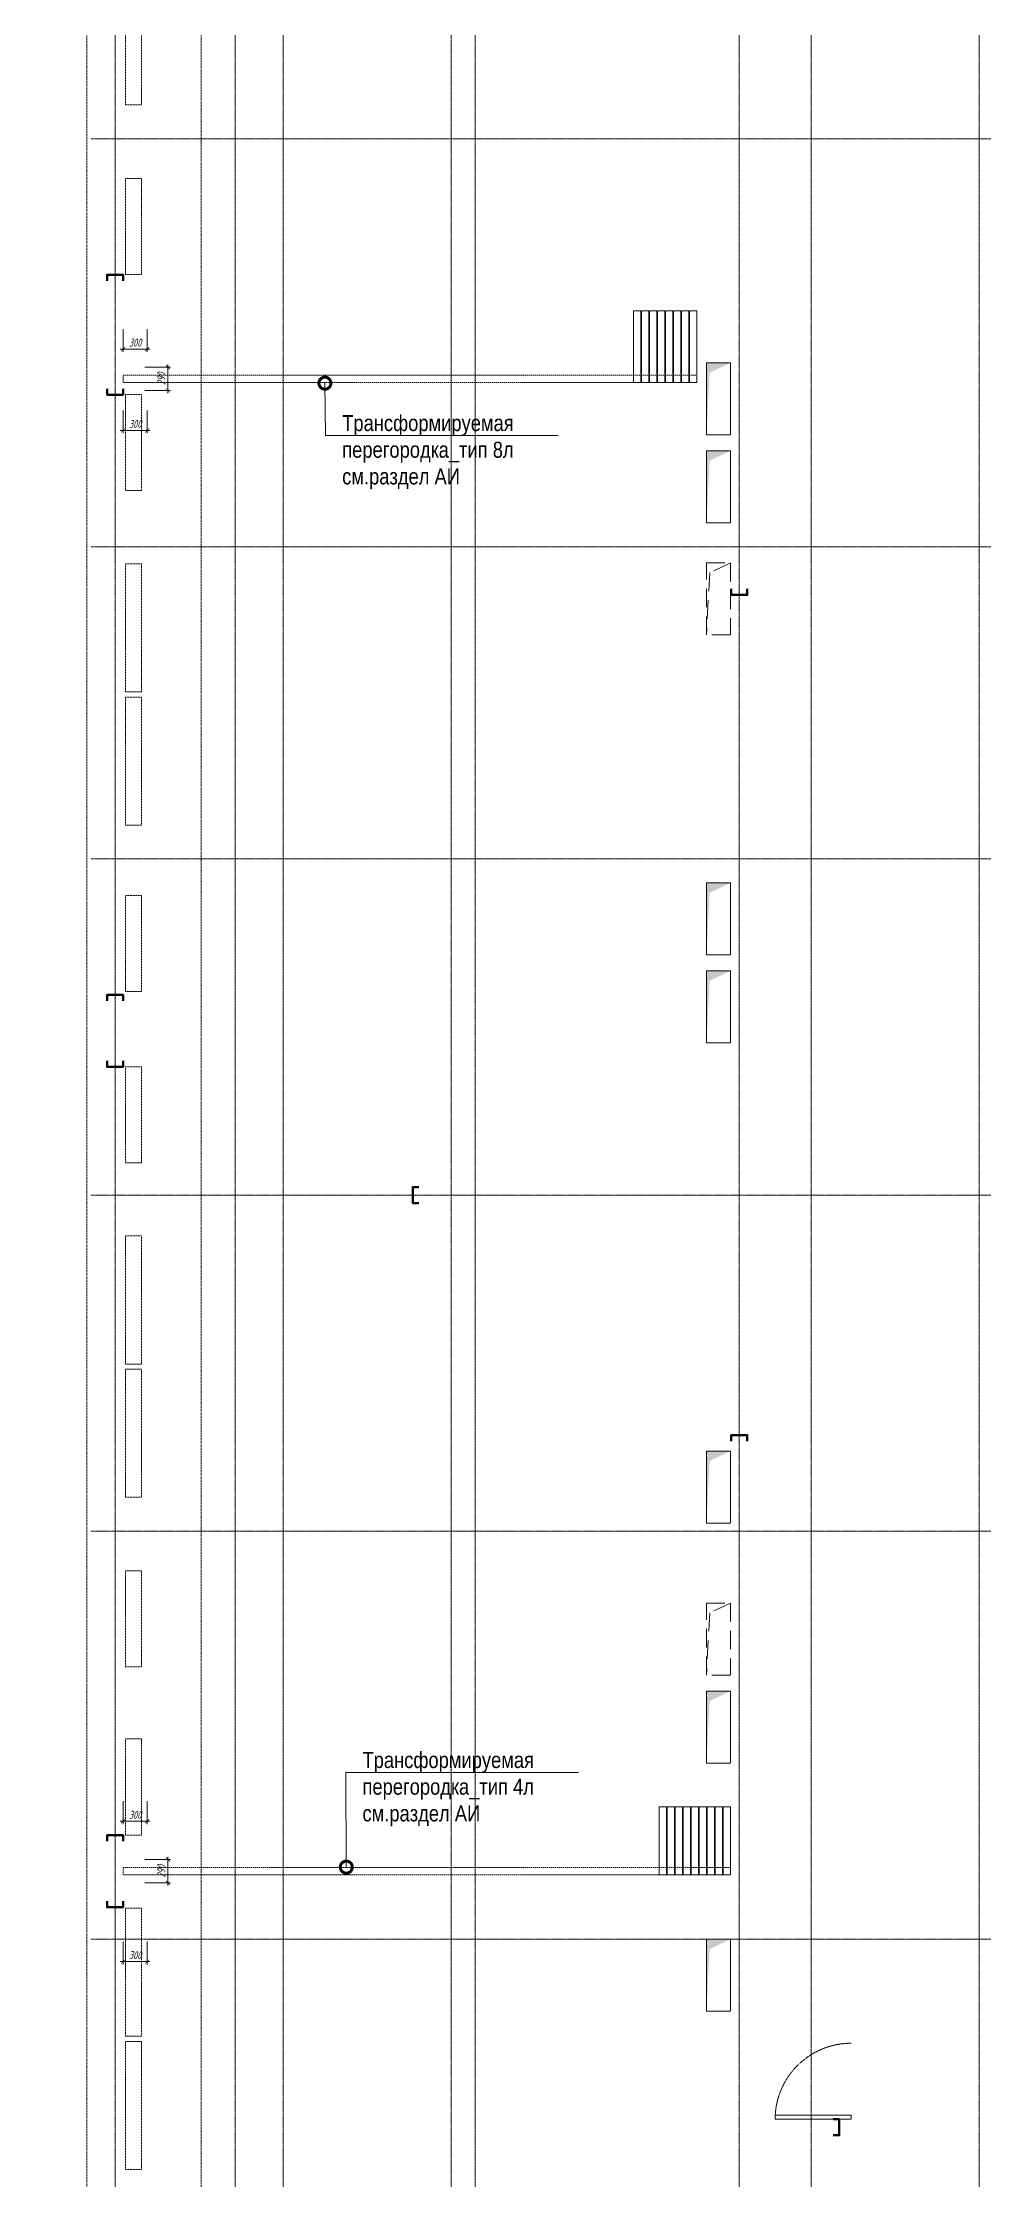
# Model space of a CAD drawing. Header units: millimetres. Extents: x -231292 to 573618, y -153144 to 564035.
# Drawn here: x -128180 to -116425, y 180095 to 206795 of the extents above; entities that cross this region are included whole.
import ezdxf
from ezdxf import colors
from ezdxf.entities.mleader import LeaderData, LeaderLine
from ezdxf.math import Vec2, Vec3

# ---------------------------------------------------------------- set-up
doc = ezdxf.new("R2010")
doc.units = ezdxf.units.MM
for name, pattern in [('ADSK_Невидимые', [5, 3, -2]), ('CENTER2', [28.575, 19.05, -3.175, 3.175, -3.175]), ('DASHED', [19.05, 12.7, -6.35]), ('HIDDEN', [9.525, 6.35, -3.175]), ('HIDDEN2', [4.7625, 3.175, -1.5875])]:
    doc.linetypes.add(name, pattern=pattern)
doc.layers.get('0').update_dxf_attribs({"color": 250})
doc.layers.get('Defpoints').update_dxf_attribs({"color": 250})
for name, color, linetype, lineweight in [('АР_Двери_внутренние_антипаника', 250, 'Continuous', 0), ('АР_Отопительные приборы', 250, 'HIDDEN2', 0), ('АР_Разрезы марка', 250, 'Continuous', 13), ('КМ_Фахверки', 250, 'Continuous', 80), ('ОВ_Классы', 250, 'Continuous', 0), ('ОВ_Шахты', 250, 'Continuous', 5), ('РД_Оси_100', 250, 'Continuous', 0), ('ТХ_Оборудование', 250, 'Continuous', 9)]:
    doc.layers.add(name, color=color, linetype=linetype, lineweight=lineweight)
doc.layers.add('АР_Делит', color=250, linetype='Continuous', lineweight=0, plot=False)
doc.styles.add('style1', font='ARIALN.TTF')
doc.styles.add('T_dim', font='romans.shx', dxfattribs={"width": 0.7, "oblique": 15})
doc.dimstyles.new('1-50', dxfattribs={"dimscale": 50, "dimtxt": 2, "dimasz": 1, "dimexe": 0.7, "dimexo": 0.6, "dimtad": 1, "dimdec": 0, "dimlfac": -1, "dimtxsty": 'T_dim', "dimblk1": 'ARCHTICK', "dimblk2": 'ARCHTICK', "dimsah": 1, "dimcen": 0, "dimdle": 0.7, "dimclrd": 256, "dimclre": 256, "dimadec": 0, "dimazin": 0, "dimtfac": 1, "dimtdec": 0, "dimtmove": 1, "dimatfit": 3, "dimfxl": 25, "dimlwd": -1, "dimlwe": -1, "dimarcsym": 2})

# ---------------------------------------------------------------- blocks, each defined once
blk = doc.blocks.new('otv пунктир')
at = {"linetype": 'HIDDEN', "ltscale": 0.07}
blk.add_lwpolyline([(0, 0), (0, 1), (1, 1), (1, 0)], close=True, dxfattribs=at)
blk.add_lwpolyline([(0, 1), (0.135, 0.137), (1, 0)], dxfattribs=at)
blk = doc.blocks.new('otv')
at = {"linetype": 'Continuous'}
blk.add_lwpolyline([(0, -1), (0, 0), (1, 0), (1, -1)], close=True, dxfattribs=at)
blk.add_solid([(0, -1), (0, 0), (0.135, -0.137), (1, 0)], dxfattribs=at)
blk = doc.blocks.new('СОШ_2200_АР_ОСИ_М100_28.05.24')
at = {"layer": 'АР_Делит', "color": 5, "linetype": 'DASHED'}
blk.add_lwpolyline([(114955, 135155), (114955, -355), (93595.036, -355), (93595.036, 13855), (94145, 13855), (94145, 68320)], dxfattribs=at)
at = {"layer": 'РД_Оси_100', "linetype": 'CENTER2'}
for p, q in [((94500, -6155), (94500, 139938.679)), ((96000, -6155), (96000, 139938.679)), ((102300, -6155), (102300, 139938.679)), ((119910, 50400), (94200, 50400)), ((119910, 45300), (94200, 45300)), ((119910, 41400), (94200, 41400)), ((119910, 37200), (94200, 37200)), ((119910, 33000), (94200, 33000)), ((119910, 27900), (94200, 27900))]:
    blk.add_line(p, q, dxfattribs=at)
for points in [[(96600, -6155), (96600, 139938.679)], [(98700, -6194.98), (98700, 139538.679), (98550, 139938.679)], [(99000, -6195.83), (99000, 139538.679), (99150, 139938.679)], [(103200, -6155), (103200, 139938.679)], [(105300, -6155), (105300, 139938.679)]]:
    blk.add_lwpolyline(points, dxfattribs=at)
blk = doc.blocks.new('Ф_пеноблок 200')
at = {"layer": 'КМ_Фахверки'}
blk.add_lwpolyline([(0, -75), (0, 0), (200, 0), (200, -75)], dxfattribs=at)
blk = doc.blocks.new('_ArchTick')
at = {"color": 0, "linetype": 'ByBlock', "const_width": 0.15}
blk.add_lwpolyline([(-0.5, -0.5), (0.5, 0.5)], dxfattribs=at)
blk = doc.blocks.new('*D715')
at = {"layer": 'Defpoints', "color": 0, "transparency": 16777216}
for p in [(-126934, 184090), (-126934, 183800), (-126616, 183800)]:
    blk.add_point(p, dxfattribs=at)
at = {"layer": 'АР_Делит', "color": 0, "transparency": 16777216}
for p, q in [((-126904, 184090), (-126581, 184090)), ((-126616, 184125), (-126616, 183765)), ((-126904, 183800), (-126581, 183800))]:
    blk.add_line(p, q, dxfattribs=at)
at = {"layer": 'АР_Делит', "color": 0, "transparency": 16777216, "xscale": 50, "yscale": 50, "zscale": 50}
for p, rotation in [((-126616, 184090), 90), ((-126616, 183800), 270)]:
    blk.add_blockref('_ArchTick', p, dxfattribs=dict(at, rotation=rotation))
at = {"layer": 'АР_Делит', "color": 0, "transparency": 16777216, "insert": (-126697, 183945), "char_height": 100, "attachment_point": 5, "rotation": 90, "style": 'T_dim'}
blk.add_mtext('290', dxfattribs=at)
blk = doc.blocks.new('*D716')
at = {"layer": 'Defpoints', "color": 0, "transparency": 16777216}
for p in [(-126934, 202740), (-126934, 202450), (-126616, 202450)]:
    blk.add_point(p, dxfattribs=at)
at = {"layer": 'АР_Делит', "color": 0, "transparency": 16777216}
for p, q in [((-126904, 202740), (-126581, 202740)), ((-126616, 202775), (-126616, 202415)), ((-126904, 202450), (-126581, 202450))]:
    blk.add_line(p, q, dxfattribs=at)
at = {"layer": 'АР_Делит', "color": 0, "transparency": 16777216, "xscale": 50, "yscale": 50, "zscale": 50}
for p, rotation in [((-126616, 202740), 90), ((-126616, 202450), 270)]:
    blk.add_blockref('_ArchTick', p, dxfattribs=dict(at, rotation=rotation))
at = {"layer": 'АР_Делит', "color": 0, "transparency": 16777216, "insert": (-126697, 202595), "char_height": 100, "attachment_point": 5, "rotation": 90, "style": 'T_dim'}
blk.add_mtext('290', dxfattribs=at)
blk = doc.blocks.new('*D704')
at = {"layer": 'Defpoints', "color": 0, "transparency": 16777216}
for p in [(-127175, 183095), (-126875, 183095), (-126875, 182815)]:
    blk.add_point(p, dxfattribs=at)
at = {"layer": 'АР_Делит', "color": 0, "transparency": 16777216}
for p, q in [((-127175, 183065), (-127175, 182780)), ((-126875, 183065), (-126875, 182780)), ((-127210, 182815), (-126840, 182815))]:
    blk.add_line(p, q, dxfattribs=at)
at = {"layer": 'АР_Делит', "color": 0, "transparency": 16777216, "xscale": 50, "yscale": 50, "zscale": 50, "rotation": 180}
blk.add_blockref('_ArchTick', (-127175, 182815), dxfattribs=at)
at = {"layer": 'АР_Делит', "color": 0, "transparency": 16777216, "xscale": 50, "yscale": 50, "zscale": 50}
blk.add_blockref('_ArchTick', (-126875, 182815), dxfattribs=at)
at = {"layer": 'АР_Делит', "color": 0, "transparency": 16777216, "insert": (-127025, 182896), "char_height": 100, "attachment_point": 5, "style": 'T_dim'}
blk.add_mtext('300', dxfattribs=at)
blk = doc.blocks.new('*D705')
at = {"layer": 'Defpoints', "color": 0, "transparency": 16777216}
for p in [(-127175, 184850), (-126875, 184850), (-126875, 184569)]:
    blk.add_point(p, dxfattribs=at)
at = {"layer": 'АР_Делит', "color": 0, "transparency": 16777216}
for p, q in [((-127175, 184820), (-127175, 184534)), ((-126875, 184820), (-126875, 184534)), ((-127210, 184569), (-126840, 184569))]:
    blk.add_line(p, q, dxfattribs=at)
at = {"layer": 'АР_Делит', "color": 0, "transparency": 16777216, "xscale": 50, "yscale": 50, "zscale": 50, "rotation": 180}
blk.add_blockref('_ArchTick', (-127175, 184569), dxfattribs=at)
at = {"layer": 'АР_Делит', "color": 0, "transparency": 16777216, "xscale": 50, "yscale": 50, "zscale": 50}
blk.add_blockref('_ArchTick', (-126875, 184569), dxfattribs=at)
at = {"layer": 'АР_Делит', "color": 0, "transparency": 16777216, "insert": (-127025, 184650), "char_height": 100, "attachment_point": 5, "style": 'T_dim'}
blk.add_mtext('300', dxfattribs=at)
blk = doc.blocks.new('*D706')
at = {"layer": 'Defpoints', "color": 0, "transparency": 16777216}
for p in [(-127175, 202230), (-126875, 202230), (-126875, 201950)]:
    blk.add_point(p, dxfattribs=at)
at = {"layer": 'АР_Делит', "color": 0, "transparency": 16777216}
for p, q in [((-127175, 202200), (-127175, 201915)), ((-126875, 202200), (-126875, 201915)), ((-127210, 201950), (-126840, 201950))]:
    blk.add_line(p, q, dxfattribs=at)
at = {"layer": 'АР_Делит', "color": 0, "transparency": 16777216, "xscale": 50, "yscale": 50, "zscale": 50, "rotation": 180}
blk.add_blockref('_ArchTick', (-127175, 201950), dxfattribs=at)
at = {"layer": 'АР_Делит', "color": 0, "transparency": 16777216, "xscale": 50, "yscale": 50, "zscale": 50}
blk.add_blockref('_ArchTick', (-126875, 201950), dxfattribs=at)
at = {"layer": 'АР_Делит', "color": 0, "transparency": 16777216, "insert": (-127025, 202031), "char_height": 100, "attachment_point": 5, "style": 'T_dim'}
blk.add_mtext('300', dxfattribs=at)
blk = doc.blocks.new('*D707')
at = {"layer": 'Defpoints', "color": 0, "transparency": 16777216}
for p in [(-127175, 203247), (-126875, 203247), (-126875, 202966)]:
    blk.add_point(p, dxfattribs=at)
at = {"layer": 'АР_Делит', "color": 0, "transparency": 16777216}
for p, q in [((-127175, 203217), (-127175, 202931)), ((-126875, 203217), (-126875, 202931)), ((-127210, 202966), (-126840, 202966))]:
    blk.add_line(p, q, dxfattribs=at)
at = {"layer": 'АР_Делит', "color": 0, "transparency": 16777216, "xscale": 50, "yscale": 50, "zscale": 50, "rotation": 180}
blk.add_blockref('_ArchTick', (-127175, 202966), dxfattribs=at)
at = {"layer": 'АР_Делит', "color": 0, "transparency": 16777216, "xscale": 50, "yscale": 50, "zscale": 50}
blk.add_blockref('_ArchTick', (-126875, 202966), dxfattribs=at)
at = {"layer": 'АР_Делит', "color": 0, "transparency": 16777216, "insert": (-127025, 203048), "char_height": 100, "attachment_point": 5, "style": 'T_dim'}
blk.add_mtext('300', dxfattribs=at)
blk = doc.blocks.new('_DotSmall')
at = {"color": 0, "linetype": 'ByBlock', "const_width": 0.5}
blk.add_lwpolyline([(-0.0625, 0, 1), (0.0625, 0, 1)], format="xyb", close=True, dxfattribs=at)
blk = doc.blocks.new('Bottom_R_1600')
at = {"layer": 'АР_Отопительные приборы'}
blk.add_lwpolyline([(-800, -100), (800, -100), (800, 100), (-800, 100)], close=True, dxfattribs=at)
blk = doc.blocks.new('Bottom_R_1200')
at = {"layer": 'АР_Отопительные приборы'}
blk.add_lwpolyline([(-600, -100), (600, -100), (600, 100), (-600, 100)], close=True, dxfattribs=at)
blk = doc.blocks.new('Bottom_L_1200')
at = {"layer": 'АР_Отопительные приборы'}
blk.add_lwpolyline([(600, -100), (-600, -100), (-600, 100), (600, 100)], close=True, dxfattribs=at)
blk = doc.blocks.new('Bottom_L_1600')
at = {"layer": 'АР_Отопительные приборы'}
blk.add_lwpolyline([(800, -100), (-800, -100), (-800, 100), (800, 100)], close=True, dxfattribs=at)

msp = doc.modelspace()

# ---------------------------------------------------------------- linework, layer by layer
at = {"layer": 'АР_Двери_внутренние_антипаника', "color": 253, "linetype": 'DASHED', "lineweight": 0, "ltscale": 0.3}
msp.add_lwpolyline([(-119024.951, 180895.168, -0.397889831), (-118074.951, 181795.168)], format="xyb", dxfattribs=at)
at = {"layer": 'АР_Двери_внутренние_антипаника', "lineweight": 0}
msp.add_lwpolyline([(-118074.951, 180845.083), (-119024.951, 180845.168), (-119024.951, 180895.168), (-118074.951, 180895.083)], close=True, dxfattribs=at)
at = {"layer": 'АР_Разрезы марка', "linetype": 'DASHED', "lineweight": 0}
msp.add_lwpolyline([(-124187.876, 292799.56), (-124187.876, 255831.734), (-126200.847, 255831.734), (-126200.847, 153225.483)], dxfattribs=at)
at = {"layer": 'ТХ_Оборудование'}
for points in [[(-120794.956, 202550.168), (-120794.956, 203446.168), (-120704.956, 203446.168), (-120704.956, 202550.168)], [(-120694.956, 202550.168), (-120694.956, 203446.168), (-120604.956, 203446.168), (-120604.956, 202550.168)], [(-120594.956, 202550.168), (-120594.956, 203446.168), (-120504.956, 203446.168), (-120504.956, 202550.168)], [(-120494.956, 202550.168), (-120494.956, 203446.168), (-120404.956, 203446.168), (-120404.956, 202550.168)], [(-120394.956, 202550.168), (-120394.956, 203446.168), (-120304.956, 203446.168), (-120304.956, 202550.168)], [(-120294.956, 202550.168), (-120294.956, 203446.168), (-120204.956, 203446.168), (-120204.956, 202550.168)], [(-120194.956, 202550.168), (-120194.956, 203446.168), (-120104.956, 203446.168), (-120104.956, 202550.168)], [(-120094.956, 202550.168), (-120094.956, 203446.168), (-120004.956, 203446.168), (-120004.956, 202550.168)], [(-120474.958, 183900.167), (-120474.958, 184750.167), (-120384.958, 184750.167), (-120384.958, 183900.167)], [(-120374.958, 183900.167), (-120374.958, 184750.167), (-120284.958, 184750.167), (-120284.958, 183900.167)], [(-120274.958, 183900.167), (-120274.958, 184750.167), (-120184.958, 184750.167), (-120184.958, 183900.167)], [(-120174.958, 183900.167), (-120174.958, 184750.167), (-120084.958, 184750.167), (-120084.958, 183900.167)], [(-120074.958, 183900.167), (-120074.958, 184750.167), (-119984.958, 184750.167), (-119984.958, 183900.167)], [(-119974.958, 183900.167), (-119974.958, 184750.167), (-119884.958, 184750.167), (-119884.958, 183900.167)], [(-119874.958, 183900.167), (-119874.958, 184750.167), (-119784.958, 184750.167), (-119784.958, 183900.167)], [(-119774.958, 183900.167), (-119774.958, 184750.167), (-119684.958, 184750.167), (-119684.958, 183900.167)], [(-119674.958, 183900.167), (-119674.958, 184750.167), (-119584.958, 184750.167), (-119584.958, 183900.167)]]:
    msp.add_lwpolyline(points, close=True, dxfattribs=at)
at = {"layer": 'ТХ_Оборудование', "linetype": 'ADSK_Невидимые'}
for points in [[(-127174.956, 202640.168), (-120004.956, 202640.168), (-120004.956, 202550.168), (-127174.956, 202550.168)], [(-127174.956, 183990.167), (-119584.956, 183990.167), (-119584.956, 183900.167), (-127174.956, 183900.167)]]:
    msp.add_lwpolyline(points, close=True, dxfattribs=at)

# ---------------------------------------------------------------- block references
at = {"layer": 'АР_Отопительные приборы', "rotation": 270}
for name, p in [('Bottom_R_1600', (-127044.957, 206818.102)), ('Bottom_R_1200', (-127044.957, 204497.436)), ('Bottom_L_1200', (-127044.957, 201797.436)), ('Bottom_L_1600', (-127044.956, 199483.335)), ('Bottom_L_1600', (-127044.956, 197818.102)), ('Bottom_L_1200', (-127044.956, 195537.478)), ('Bottom_L_1200', (-127044.956, 193397.436)), ('Bottom_L_1600', (-127044.956, 191083.335)), ('Bottom_R_1600', (-127044.956, 189418.102)), ('Bottom_R_1200', (-127044.956, 187097.436)), ('Bottom_R_1200', (-127044.956, 184997.436)), ('Bottom_L_1600', (-127044.956, 182683.335)), ('Bottom_R_1600', (-127044.956, 181018.102))]:
    msp.add_blockref(name, p, dxfattribs=at)
at = {"layer": 'КМ_Фахверки'}
for p in [(-127374.956, 203895.168), (-127374.956, 194895.168), (-127374.956, 184395.167)]:
    msp.add_blockref('Ф_пеноблок 200', p, dxfattribs=at)
at = {"layer": 'КМ_Фахверки', "xscale": -1}
for p, rotation in [((-127374.956, 202395.168), 180), ((-119574.956, 199895.168), 180), ((-127374.956, 193995.168), 180), ((-123554.956, 192495.168), 90), ((-127374.956, 183495.167), 180)]:
    msp.add_blockref('Ф_пеноблок 200', p, dxfattribs=dict(at, rotation=rotation))
msp.add_blockref('Ф_пеноблок 200', (-119374.958, 189396.165), dxfattribs=at)
at = {"layer": 'КМ_Фахверки', "rotation": 270}
msp.add_blockref('Ф_пеноблок 200', (-118224.951, 180845.168), dxfattribs=at)
at = {"layer": 'ОВ_Классы', "xscale": 900, "yscale": 300, "rotation": 270}
for p in [(-119884.956, 200295.167), (-119884.956, 187295.167)]:
    msp.add_blockref('otv пунктир', p, dxfattribs=at)
at = {"layer": 'ОВ_Шахты', "color": 1, "xscale": 300, "yscale": 900, "zscale": 1400}
for p in [(-119884.956, 202795.167), (-119884.956, 201695.167), (-119884.956, 196295.168), (-119884.956, 195195.168), (-119884.956, 189195.168), (-119884.956, 186195.167), (-119884.956, 183095.168)]:
    msp.add_blockref('otv', p, dxfattribs=at)
at = {"layer": 'РД_Оси_100'}
msp.add_blockref('СОШ_2200_АР_ОСИ_М100_28.05.24', (-221774.956, 155195.168), dxfattribs=at)

# ---------------------------------------------------------------- dimensions: what is measured, and where the dimension line sits
at = {"layer": 'АР_Делит', "color": 0}
for base, p1, p2, picture, middle in [((-126874.956, 202966.351), (-127174.956, 203246.894), (-126874.956, 203246.894), '*D707', (-127024.956, 203047.601)), ((-126874.956, 201949.562), (-127174.956, 202230.106), (-126874.956, 202230.106), '*D706', (-127024.956, 202030.812)), ((-126874.956, 184568.968), (-127174.956, 184849.511), (-126874.956, 184849.511), '*D705', (-127024.956, 184650.218)), ((-126874.956, 182814.624), (-127174.956, 183095.168), (-126874.956, 183095.168), '*D704', (-127024.956, 182895.874))]:
    dim = msp.add_linear_dim(base=base, p1=p1, p2=p2, dimstyle='1-50', override={"dimclrd": 0, "dimclre": 0}, dxfattribs=at)
    dim.commit()
    dim.dimension.update_dxf_attribs({"geometry": picture, "text_midpoint": middle})
for base, p1, p2, picture, middle in [((-126615.989, 202450.168), (-126933.981, 202740.168), (-126933.981, 202450.168), '*D716', (-126697.239, 202595.168)), ((-126615.989, 183800.167), (-126933.981, 184090.167), (-126933.981, 183800.167), '*D715', (-126697.239, 183945.167))]:
    dim = msp.add_linear_dim(base=base, p1=p1, p2=p2, angle=90, dimstyle='1-50', override={"dimclrd": 0, "dimclre": 0}, dxfattribs=at)
    dim.commit()
    dim.dimension.update_dxf_attribs({"geometry": picture, "text_midpoint": middle})

# ---------------------------------------------------------------- leaders
at = {"layer": 'ТХ_Оборудование'}
ml = msp.add_multileader_mtext('Standard', dxfattribs=at)
ml.set_content('\\pxsm1;Трансформируемая перегородка_тип 8л см.раздел АИ ', color=256, style='style1')
ml.set_leader_properties(color=256, linetype='ByLayer', lineweight=9)
ml.set_arrow_properties(name='DOTSMALL')
ml.build(insert=Vec2(0, 0))
ml.multileader.update_dxf_attribs({"text_left_attachment_type": 6, "text_right_attachment_type": 6, "text_bottom_attachment_type": 10, "dogleg_length": 25, "arrow_head_size": 300})
ctx = ml.context
ctx.base_point, ctx.char_height, ctx.arrow_head_size, ctx.landing_gap_size, ctx.plane_origin = Vec3(-124487.008, 201886.677), 200, 300, 50, Vec3(-133107.495, 205071.618)
ctx.left_attachment, ctx.right_attachment, ctx.top_attachment = 6, 6, 10
notes = []
notes.append((ctx, [(0, (1, 1, 0), (-124645.018, 201886.677), (1, 0), 158.01, [(1, [(-124653.357, 202540.538)], 0, [])])]))
ctx.mtext.insert, ctx.mtext.width, ctx.mtext.defined_height, ctx.mtext.line_spacing_factor, ctx.mtext.flow_direction = Vec3(-124437.008, 202142.202), 2672.40951, 2067.07, 0.3, 5
ml = msp.add_multileader_mtext('Standard', dxfattribs=at)
ml.set_content('\\pxsm1;Трансформируемая перегородка_тип 4л см.раздел АИ ', color=256, style='style1')
ml.set_leader_properties(color=256, linetype='ByLayer', lineweight=9)
ml.set_arrow_properties(name='DOTSMALL')
ml.build(insert=Vec2(0, 0))
ml.multileader.update_dxf_attribs({"text_left_attachment_type": 6, "text_right_attachment_type": 6, "text_bottom_attachment_type": 10, "dogleg_length": 25, "arrow_head_size": 300})
ctx = ml.context
ctx.base_point, ctx.char_height, ctx.arrow_head_size, ctx.landing_gap_size, ctx.plane_origin = Vec3(-124233.602, 185178.972), 200, 300, 50, Vec3(-133324.941, 188641.676)
ctx.left_attachment, ctx.right_attachment, ctx.top_attachment = 6, 6, 10
notes.append((ctx, [(0, (1, 1, 0), (-124391.613, 185178.972), (1, 0), 158.01, [(1, [(-124385.668, 183995.998)], 0, [])])]))
ctx.mtext.insert, ctx.mtext.width, ctx.mtext.defined_height, ctx.mtext.line_spacing_factor, ctx.mtext.flow_direction = Vec3(-124183.602, 185434.497), 2672.40951, 2067.07, 0.3, 5
for ctx, leaders in notes:
    for number, flags, end, landing, length, lines in leaders:
        leader = LeaderData()
        leader.index, (leader.has_last_leader_line, leader.has_dogleg_vector, leader.attachment_direction) = number, flags
        leader.last_leader_point, leader.dogleg_vector, leader.dogleg_length = Vec3(end), Vec3(landing), length
        for number, points, colour, breaks in lines:
            line = LeaderLine()
            line.index, line.vertices, line.color, line.breaks = number, Vec3.list(points), colors.encode_raw_color(colour), breaks
            leader.lines.append(line)
        ctx.leaders.append(leader)

doc.saveas('drawing.dxf')
